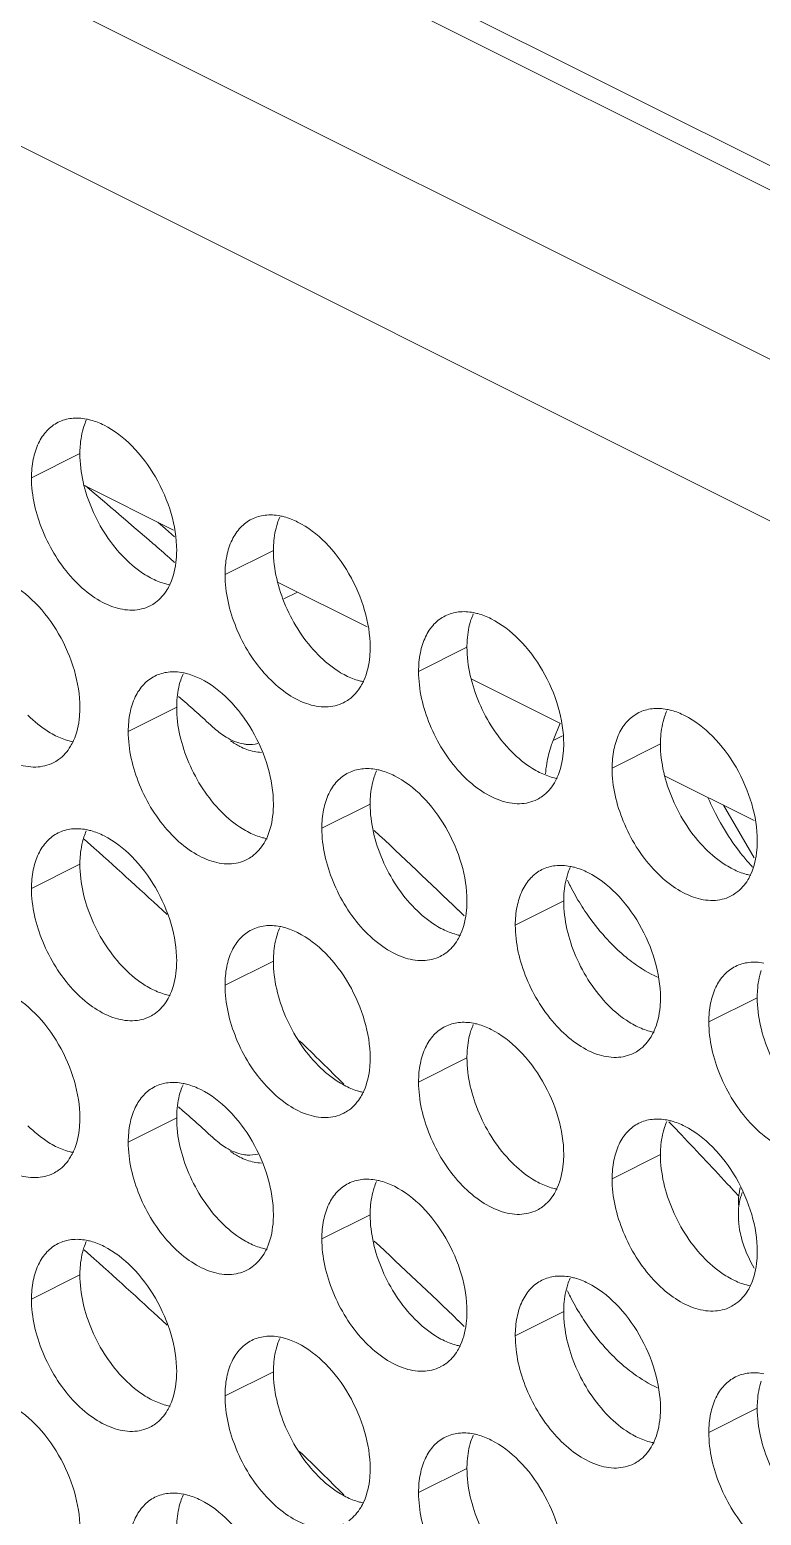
# Model space of a CAD drawing. Header units: millimetres. Extents: x 0 to 2524, y 0 to 1785.
# Drawn here: x 1883.2 to 1891.75, y 877.79 to 895.15 of the extents above; entities that cross this region are included whole.
import ezdxf

# ---------------------------------------------------------------- set-up
doc = ezdxf.new("R2010")
doc.units = ezdxf.units.MM
doc.header["$LTSCALE"] = 0.1
doc.layers.get('0').update_dxf_attribs({"lineweight": 13})
doc.layers.add('标注', color=251, linetype='Continuous', lineweight=9)

msp = doc.modelspace()

# ---------------------------------------------------------------- linework, layer by layer
for p, q in [((1805.72, 936.63), (2176.809, 751.085)), ((1812.521, 932.946), (1902.169, 888.122)), ((1809.692, 932.381), (1900.189, 887.132)), ((1899.058, 885.81), (1809.244, 930.717))]:
    msp.add_line(p, q)
at = {"layer": '标注'}
for p, q in [((1883.784, 890.199), (1883.218, 889.916)), ((1883.84, 889.825), (1884.88, 889.305)), ((1884.784, 889.321), (1884.694, 889.399)), ((1884.892, 889.227), (1884.784, 889.321)), ((1884.891, 888.927), (1884.834, 888.977)), ((1886.047, 889.067), (1885.481, 888.784)), ((1886.103, 888.693), (1887.143, 888.173)), ((1886.17, 888.5), (1886.33, 888.58)), ((1888.31, 887.936), (1887.744, 887.653)), ((1888.366, 887.562), (1889.405, 887.042)), ((1884.916, 887.233), (1884.35, 886.95)), ((1884.939, 887.361), (1884.988, 887.317)), ((1889.398, 887.046), (1889.316, 886.844)), ((1889.316, 886.844), (1889.427, 886.899)), ((1890.572, 886.805), (1890.007, 886.522)), ((1890.629, 886.43), (1891.668, 885.911)), ((1887.178, 886.102), (1886.613, 885.819)), ((1891.668, 885.473), (1891.311, 886.089)), ((1883.953, 885.586), (1883.836, 885.691)), ((1883.784, 885.399), (1883.218, 885.116)), ((1889.441, 884.97), (1888.875, 884.687)), ((1888.208, 884.864), (1888.279, 884.795)), ((1886.047, 884.267), (1885.481, 883.984)), ((1891.704, 883.839), (1891.138, 883.556)), ((1888.31, 883.136), (1887.744, 882.853)), ((1884.939, 882.561), (1884.988, 882.517)), ((1884.916, 882.433), (1884.35, 882.15)), ((1890.572, 882.005), (1890.007, 881.722)), ((1891.389, 881.626), (1891.49, 881.518)), ((1887.178, 881.302), (1886.613, 881.019)), ((1883.953, 880.786), (1883.836, 880.891)), ((1883.784, 880.599), (1883.218, 880.316)), ((1889.441, 880.17), (1888.875, 879.887)), ((1888.208, 880.064), (1888.279, 879.995)), ((1886.047, 879.467), (1885.481, 879.184)), ((1891.704, 879.039), (1891.138, 878.756)), ((1888.31, 878.336), (1887.744, 878.053))]:
    msp.add_line(p, q, dxfattribs=at)
for centre, radius, start, end in [((1884.529, 890.288), 0.734, 155.8796, 161.7803), ((1833.637, 830.438), 77.768, 49.01949, 49.78301), ((1886.791, 889.156), 0.734, 155.8796, 161.7803), ((1833.032, 829.739), 78.694, 48.831, 49.02062), ((1884.401, 888.824), 0.453, 296.5256, 305.9034), ((1889.054, 888.025), 0.734, 155.8796, 161.7803), ((1885.66, 887.322), 0.734, 155.8796, 161.7803), ((1833.02, 828.916), 78.176, 47.97131, 48.33614), ((1886.664, 887.692), 0.453, 296.5256, 305.9034), ((1891.317, 886.893), 0.734, 155.8796, 161.7803), ((1885.998, 887.693), 0.953, 227.9166, 233.0726), ((1886.092, 887.626), 0.956, 235.0876, 239.0229), ((1883.27, 886.989), 0.453, 296.5256, 305.9034), ((1890.793, 886.316), 1.572, 170.4937, 174.9239), ((1887.923, 886.19), 0.734, 155.8796, 161.7803), ((1888.927, 886.561), 0.453, 296.5256, 305.9034), ((1893.826, 887.326), 2.932, 202.992, 207.1041), ((1884.529, 885.488), 0.734, 155.8796, 161.7803), ((1833.151, 827.705), 79.362, 46.07282, 47.05003), ((1832.056, 827.832), 77.646, 47.20853, 48.05794), ((1885.533, 885.858), 0.453, 296.5256, 305.9034), ((1893.606, 887.176), 2.666, 216.8574, 219.4131), ((1893.498, 887.087), 2.526, 219.4023, 222.941), ((1890.186, 885.059), 0.734, 155.8796, 161.7803), ((1892.135, 886.481), 2.939, 205.5487, 207.1015), ((1892.116, 886.47), 2.917, 207.094, 211.9104), ((1891.189, 885.43), 0.453, 296.5256, 305.9034), ((1886.791, 884.356), 0.734, 155.8796, 161.7803), ((1887.795, 884.727), 0.453, 296.5256, 305.9034), ((1884.401, 884.024), 0.453, 296.5256, 305.9034), ((1889.054, 883.225), 0.734, 155.8796, 161.7803), ((1829.301, 824.93), 81.647, 45.16201, 45.67129), ((1890.058, 883.595), 0.453, 296.5256, 305.9034), ((1885.66, 882.522), 0.734, 155.8796, 161.7803), ((1886.664, 882.892), 0.453, 296.5256, 305.9034), ((1833.02, 824.116), 78.176, 47.97131, 48.33614), ((1891.317, 882.093), 0.734, 155.8796, 161.7803), ((1829.164, 823.703), 85.012, 43.51188, 43.65626), ((1885.998, 882.893), 0.953, 227.9166, 233.0726), ((1828.698, 823.262), 85.654, 42.95277, 43.51137), ((1886.092, 882.826), 0.956, 235.0876, 239.0229), ((1883.27, 882.189), 0.453, 296.5256, 305.9034), ((1887.923, 881.39), 0.734, 155.8796, 161.7803), ((1888.927, 881.761), 0.453, 296.5256, 305.9034), ((1892.433, 881.302), 0.95, 180.0525, 184.9808), ((1884.529, 880.688), 0.734, 155.8796, 161.7803), ((1833.151, 822.905), 79.362, 46.07282, 47.05003), ((1892.83, 881.38), 1.357, 197.9612, 211.1634), ((1832.056, 823.032), 77.646, 47.20853, 48.05794), ((1885.533, 881.058), 0.453, 296.5256, 305.9034), ((1890.186, 880.259), 0.734, 155.8796, 161.7803), ((1892.135, 881.681), 2.939, 205.5487, 207.1015), ((1892.116, 881.67), 2.917, 207.094, 211.9104), ((1891.189, 880.63), 0.453, 296.5256, 305.9034), ((1886.791, 879.556), 0.734, 155.8796, 161.7803), ((1887.795, 879.927), 0.453, 296.5256, 305.9034), ((1884.401, 879.224), 0.453, 296.5256, 305.9034), ((1889.054, 878.425), 0.734, 155.8796, 161.7803), ((1829.301, 820.13), 81.647, 45.16201, 45.67129), ((1890.058, 878.795), 0.453, 296.5256, 305.9034), ((1885.66, 877.722), 0.734, 155.8796, 161.7803)]:
    msp.add_arc(centre, radius, start, end, dxfattribs=at)
for points, knots in [([(1883.218, 889.916), (1883.218, 889.989), (1883.23, 890.128), (1883.29, 890.318), (1883.389, 890.47), (1883.481, 890.54), (1883.53, 890.565)], [0, 0, 0, 0, 0.289235, 0.54966, 0.782932, 1, 1, 1, 1]), ([(1883.53, 890.565), (1883.579, 890.589), (1883.689, 890.621), (1883.802, 890.614), (1883.859, 890.603)], [0, 0, 0, 0, 0.482538, 1, 1, 1, 1]), ([(1883.784, 890.199), (1883.784, 890.227), (1883.788, 890.334), (1883.807, 890.442), (1883.832, 890.517)], [0, 0, 0, 0, 0.264225, 1, 1, 1, 1]), ([(1883.859, 890.603), (1883.877, 890.6), (1883.948, 890.583), (1884.017, 890.556), (1884.067, 890.531)], [0, 0, 0, 0, 0.238696, 1, 1, 1, 1]), ([(1884.067, 890.531), (1884.188, 890.47), (1884.418, 890.29), (1884.684, 889.932), (1884.866, 889.513), (1884.916, 889.212), (1884.916, 889.067)], [0, 0, 0, 0, 0.229676, 0.488215, 0.753207, 1, 1, 1, 1]), ([(1884.308, 888.977), (1884.146, 889.139), (1883.895, 889.527), (1883.784, 889.977), (1883.784, 890.199)], [0, 0, 0, 0, 0.508684, 1, 1, 1, 1]), ([(1884.604, 888.418), (1884.541, 888.387), (1884.391, 888.353), (1884.153, 888.401), (1883.915, 888.531), (1883.607, 888.809), (1883.321, 889.272), (1883.218, 889.704), (1883.218, 889.916)], [0, 0, 0, 0, 0.090718, 0.191742, 0.308104, 0.439279, 0.725532, 1, 1, 1, 1]), ([(1885.793, 889.433), (1885.841, 889.457), (1885.952, 889.489), (1886.065, 889.482), (1886.122, 889.472)], [0, 0, 0, 0, 0.482538, 1, 1, 1, 1]), ([(1886.122, 889.472), (1886.139, 889.468), (1886.211, 889.452), (1886.28, 889.424), (1886.33, 889.399)], [0, 0, 0, 0, 0.238696, 1, 1, 1, 1]), ([(1885.481, 888.784), (1885.481, 888.857), (1885.493, 888.996), (1885.552, 889.186), (1885.652, 889.339), (1885.744, 889.409), (1885.793, 889.433)], [0, 0, 0, 0, 0.289235, 0.54966, 0.782932, 1, 1, 1, 1]), ([(1886.047, 889.067), (1886.047, 889.096), (1886.051, 889.203), (1886.069, 889.311), (1886.094, 889.386)], [0, 0, 0, 0, 0.264225, 1, 1, 1, 1]), ([(1886.33, 889.399), (1886.45, 889.339), (1886.681, 889.159), (1886.947, 888.801), (1887.128, 888.382), (1887.178, 888.081), (1887.178, 887.936)], [0, 0, 0, 0, 0.229676, 0.488215, 0.753207, 1, 1, 1, 1]), ([(1884.633, 888.735), (1884.604, 888.749), (1884.486, 888.816), (1884.381, 888.903), (1884.308, 888.977)], [0, 0, 0, 0, 0.235002, 1, 1, 1, 1]), ([(1884.916, 889.067), (1884.916, 889.032), (1884.91, 888.899), (1884.881, 888.767), (1884.841, 888.678)], [0, 0, 0, 0, 0.268874, 1, 1, 1, 1]), ([(1886.571, 887.845), (1886.409, 888.008), (1886.158, 888.395), (1886.047, 888.846), (1886.047, 889.067)], [0, 0, 0, 0, 0.508684, 1, 1, 1, 1]), ([(1886.866, 887.287), (1886.804, 887.256), (1886.654, 887.222), (1886.416, 887.269), (1886.178, 887.4), (1885.87, 887.678), (1885.584, 888.14), (1885.481, 888.573), (1885.481, 888.784)], [0, 0, 0, 0, 0.090718, 0.191742, 0.308104, 0.439279, 0.725532, 1, 1, 1, 1]), ([(1882.936, 888.696), (1883.056, 888.636), (1883.287, 888.456), (1883.553, 888.098), (1883.734, 887.679), (1883.784, 887.378), (1883.784, 887.233)], [0, 0, 0, 0, 0.229676, 0.488215, 0.753207, 1, 1, 1, 1]), ([(1884.84, 888.663), (1884.823, 888.666), (1884.752, 888.683), (1884.683, 888.71), (1884.633, 888.735)], [0, 0, 0, 0, 0.238696, 1, 1, 1, 1]), ([(1884.841, 888.678), (1884.831, 888.655), (1884.787, 888.572), (1884.723, 888.497), (1884.667, 888.457)], [0, 0, 0, 0, 0.265525, 1, 1, 1, 1]), ([(1887.744, 887.653), (1887.744, 887.726), (1887.756, 887.865), (1887.815, 888.055), (1887.914, 888.207), (1888.007, 888.278), (1888.056, 888.302)], [0, 0, 0, 0, 0.289235, 0.54966, 0.782932, 1, 1, 1, 1]), ([(1888.056, 888.302), (1888.104, 888.326), (1888.214, 888.358), (1888.328, 888.351), (1888.385, 888.34)], [0, 0, 0, 0, 0.482538, 1, 1, 1, 1]), ([(1888.385, 888.34), (1888.402, 888.337), (1888.474, 888.32), (1888.543, 888.293), (1888.592, 888.268)], [0, 0, 0, 0, 0.238696, 1, 1, 1, 1]), ([(1888.592, 888.268), (1888.713, 888.208), (1888.944, 888.027), (1889.21, 887.669), (1889.391, 887.251), (1889.441, 886.949), (1889.441, 886.805)], [0, 0, 0, 0, 0.229676, 0.488215, 0.753207, 1, 1, 1, 1]), ([(1883.472, 886.584), (1883.41, 886.553), (1883.26, 886.519), (1883.022, 886.567), (1882.784, 886.697), (1882.476, 886.975), (1882.19, 887.437), (1882.087, 887.87), (1882.087, 888.081)], [0, 0, 0, 0, 0.090718, 0.191742, 0.308104, 0.439279, 0.725532, 1, 1, 1, 1]), ([(1888.31, 887.936), (1888.31, 887.964), (1888.313, 888.072), (1888.332, 888.179), (1888.357, 888.254)], [0, 0, 0, 0, 0.264225, 1, 1, 1, 1]), ([(1887.178, 887.936), (1887.178, 887.9), (1887.173, 887.768), (1887.143, 887.635), (1887.104, 887.547)], [0, 0, 0, 0, 0.268874, 1, 1, 1, 1]), ([(1888.833, 886.714), (1888.672, 886.877), (1888.421, 887.264), (1888.31, 887.714), (1888.31, 887.936)], [0, 0, 0, 0, 0.508684, 1, 1, 1, 1]), ([(1886.895, 887.604), (1886.867, 887.618), (1886.749, 887.684), (1886.644, 887.772), (1886.571, 887.845)], [0, 0, 0, 0, 0.235002, 1, 1, 1, 1]), ([(1884.35, 886.95), (1884.35, 887.023), (1884.362, 887.162), (1884.421, 887.352), (1884.52, 887.504), (1884.613, 887.575), (1884.662, 887.599)], [0, 0, 0, 0, 0.289235, 0.54966, 0.782932, 1, 1, 1, 1]), ([(1884.662, 887.599), (1884.71, 887.623), (1884.82, 887.655), (1884.934, 887.648), (1884.991, 887.637)], [0, 0, 0, 0, 0.482538, 1, 1, 1, 1]), ([(1884.991, 887.637), (1885.008, 887.634), (1885.079, 887.617), (1885.148, 887.59), (1885.198, 887.565)], [0, 0, 0, 0, 0.238696, 1, 1, 1, 1]), ([(1885.198, 887.565), (1885.319, 887.505), (1885.55, 887.324), (1885.816, 886.966), (1885.997, 886.548), (1886.047, 886.246), (1886.047, 886.102)], [0, 0, 0, 0, 0.229676, 0.488215, 0.753207, 1, 1, 1, 1]), ([(1887.103, 887.532), (1887.086, 887.535), (1887.014, 887.551), (1886.945, 887.579), (1886.895, 887.604)], [0, 0, 0, 0, 0.238696, 1, 1, 1, 1]), ([(1889.129, 886.156), (1889.067, 886.124), (1888.917, 886.09), (1888.679, 886.138), (1888.44, 886.269), (1888.133, 886.546), (1887.847, 887.009), (1887.744, 887.441), (1887.744, 887.653)], [0, 0, 0, 0, 0.090718, 0.191742, 0.308104, 0.439279, 0.725532, 1, 1, 1, 1]), ([(1884.916, 887.233), (1884.916, 887.261), (1884.919, 887.369), (1884.938, 887.476), (1884.963, 887.551)], [0, 0, 0, 0, 0.264225, 1, 1, 1, 1]), ([(1887.104, 887.547), (1887.093, 887.524), (1887.05, 887.44), (1886.986, 887.366), (1886.93, 887.325)], [0, 0, 0, 0, 0.265525, 1, 1, 1, 1]), ([(1883.784, 887.233), (1883.784, 887.197), (1883.778, 887.065), (1883.749, 886.932), (1883.71, 886.844)], [0, 0, 0, 0, 0.268874, 1, 1, 1, 1]), ([(1885.439, 886.011), (1885.278, 886.174), (1885.027, 886.561), (1884.916, 887.011), (1884.916, 887.233)], [0, 0, 0, 0, 0.508684, 1, 1, 1, 1]), ([(1890.319, 887.171), (1890.367, 887.195), (1890.477, 887.226), (1890.591, 887.22), (1890.648, 887.209)], [0, 0, 0, 0, 0.482538, 1, 1, 1, 1]), ([(1883.501, 886.901), (1883.473, 886.915), (1883.355, 886.982), (1883.249, 887.069), (1883.177, 887.142)], [0, 0, 0, 0, 0.235002, 1, 1, 1, 1]), ([(1890.007, 886.522), (1890.007, 886.595), (1890.019, 886.733), (1890.078, 886.924), (1890.177, 887.076), (1890.27, 887.146), (1890.319, 887.171)], [0, 0, 0, 0, 0.289235, 0.54966, 0.782932, 1, 1, 1, 1]), ([(1890.572, 886.805), (1890.572, 886.833), (1890.576, 886.94), (1890.595, 887.048), (1890.62, 887.123)], [0, 0, 0, 0, 0.264225, 1, 1, 1, 1]), ([(1890.648, 887.209), (1890.665, 887.206), (1890.736, 887.189), (1890.805, 887.162), (1890.855, 887.137)], [0, 0, 0, 0, 0.238696, 1, 1, 1, 1]), ([(1890.855, 887.137), (1890.976, 887.076), (1891.206, 886.896), (1891.473, 886.538), (1891.654, 886.119), (1891.704, 885.818), (1891.704, 885.673)], [0, 0, 0, 0, 0.229676, 0.488215, 0.753207, 1, 1, 1, 1]), ([(1883.709, 886.829), (1883.692, 886.832), (1883.62, 886.849), (1883.551, 886.876), (1883.501, 886.901)], [0, 0, 0, 0, 0.238696, 1, 1, 1, 1]), ([(1885.735, 885.453), (1885.672, 885.421), (1885.522, 885.387), (1885.285, 885.435), (1885.046, 885.566), (1884.738, 885.843), (1884.452, 886.306), (1884.35, 886.738), (1884.35, 886.95)], [0, 0, 0, 0, 0.090718, 0.191742, 0.308104, 0.439279, 0.725532, 1, 1, 1, 1]), ([(1885.425, 886.931), (1885.447, 886.914), (1885.53, 886.858), (1885.625, 886.817), (1885.698, 886.805)], [0, 0, 0, 0, 0.272237, 1, 1, 1, 1]), ([(1883.71, 886.844), (1883.699, 886.821), (1883.656, 886.737), (1883.592, 886.663), (1883.536, 886.622)], [0, 0, 0, 0, 0.265525, 1, 1, 1, 1]), ([(1885.6, 886.806), (1885.618, 886.795), (1885.687, 886.757), (1885.763, 886.728), (1885.82, 886.716)], [0, 0, 0, 0, 0.26533, 1, 1, 1, 1]), ([(1885.698, 886.805), (1885.712, 886.802), (1885.767, 886.795), (1885.823, 886.8), (1885.863, 886.811)], [0, 0, 0, 0, 0.262378, 1, 1, 1, 1]), ([(1889.158, 886.472), (1889.13, 886.487), (1889.012, 886.553), (1888.906, 886.64), (1888.833, 886.714)], [0, 0, 0, 0, 0.235002, 1, 1, 1, 1]), ([(1889.316, 886.844), (1889.308, 886.823), (1889.276, 886.736), (1889.254, 886.645), (1889.242, 886.576)], [0, 0, 0, 0, 0.240512, 1, 1, 1, 1]), ([(1889.441, 886.805), (1889.441, 886.769), (1889.435, 886.637), (1889.406, 886.504), (1889.366, 886.416)], [0, 0, 0, 0, 0.268874, 1, 1, 1, 1]), ([(1891.096, 885.582), (1890.935, 885.745), (1890.684, 886.132), (1890.572, 886.583), (1890.572, 886.805)], [0, 0, 0, 0, 0.508684, 1, 1, 1, 1]), ([(1886.925, 886.468), (1886.973, 886.492), (1887.083, 886.524), (1887.197, 886.517), (1887.253, 886.506)], [0, 0, 0, 0, 0.482538, 1, 1, 1, 1]), ([(1891.392, 885.024), (1891.329, 884.993), (1891.179, 884.959), (1890.942, 885.007), (1890.703, 885.137), (1890.395, 885.415), (1890.109, 885.878), (1890.007, 886.31), (1890.007, 886.522)], [0, 0, 0, 0, 0.090718, 0.191742, 0.308104, 0.439279, 0.725532, 1, 1, 1, 1]), ([(1886.613, 885.819), (1886.613, 885.892), (1886.625, 886.03), (1886.684, 886.221), (1886.783, 886.373), (1886.876, 886.443), (1886.925, 886.468)], [0, 0, 0, 0, 0.289235, 0.54966, 0.782932, 1, 1, 1, 1]), ([(1887.178, 886.102), (1887.178, 886.13), (1887.182, 886.237), (1887.201, 886.345), (1887.226, 886.42)], [0, 0, 0, 0, 0.264225, 1, 1, 1, 1]), ([(1887.253, 886.506), (1887.271, 886.503), (1887.342, 886.486), (1887.411, 886.459), (1887.461, 886.434)], [0, 0, 0, 0, 0.238696, 1, 1, 1, 1]), ([(1887.461, 886.434), (1887.582, 886.373), (1887.812, 886.193), (1888.079, 885.835), (1888.26, 885.416), (1888.31, 885.115), (1888.31, 884.97)], [0, 0, 0, 0, 0.229676, 0.488215, 0.753207, 1, 1, 1, 1]), ([(1889.366, 886.4), (1889.349, 886.403), (1889.277, 886.42), (1889.208, 886.447), (1889.158, 886.472)], [0, 0, 0, 0, 0.238696, 1, 1, 1, 1]), ([(1889.366, 886.416), (1889.356, 886.393), (1889.313, 886.309), (1889.249, 886.235), (1889.192, 886.194)], [0, 0, 0, 0, 0.265525, 1, 1, 1, 1]), ([(1885.764, 885.769), (1885.736, 885.784), (1885.618, 885.85), (1885.512, 885.937), (1885.439, 886.011)], [0, 0, 0, 0, 0.235002, 1, 1, 1, 1]), ([(1886.047, 886.102), (1886.047, 886.066), (1886.041, 885.934), (1886.012, 885.801), (1885.972, 885.713)], [0, 0, 0, 0, 0.268874, 1, 1, 1, 1]), ([(1887.702, 884.88), (1887.541, 885.042), (1887.29, 885.429), (1887.178, 885.88), (1887.178, 886.102)], [0, 0, 0, 0, 0.508684, 1, 1, 1, 1]), ([(1891.216, 885.99), (1891.235, 885.954), (1891.312, 885.811), (1891.4, 885.674), (1891.473, 885.577)], [0, 0, 0, 0, 0.252182, 1, 1, 1, 1]), ([(1883.218, 885.116), (1883.218, 885.189), (1883.23, 885.328), (1883.29, 885.518), (1883.389, 885.67), (1883.481, 885.74), (1883.53, 885.765)], [0, 0, 0, 0, 0.289235, 0.54966, 0.782932, 1, 1, 1, 1]), ([(1883.53, 885.765), (1883.579, 885.789), (1883.689, 885.821), (1883.802, 885.814), (1883.859, 885.803)], [0, 0, 0, 0, 0.482538, 1, 1, 1, 1]), ([(1883.784, 885.399), (1883.784, 885.427), (1883.788, 885.534), (1883.807, 885.642), (1883.832, 885.717)], [0, 0, 0, 0, 0.264225, 1, 1, 1, 1]), ([(1883.859, 885.803), (1883.877, 885.8), (1883.948, 885.783), (1884.017, 885.756), (1884.067, 885.731)], [0, 0, 0, 0, 0.238696, 1, 1, 1, 1]), ([(1884.067, 885.731), (1884.188, 885.67), (1884.418, 885.49), (1884.684, 885.132), (1884.866, 884.713), (1884.916, 884.412), (1884.916, 884.267)], [0, 0, 0, 0, 0.229676, 0.488215, 0.753207, 1, 1, 1, 1]), ([(1885.972, 885.697), (1885.955, 885.701), (1885.883, 885.717), (1885.814, 885.744), (1885.764, 885.769)], [0, 0, 0, 0, 0.238696, 1, 1, 1, 1]), ([(1885.972, 885.713), (1885.962, 885.69), (1885.919, 885.606), (1885.855, 885.532), (1885.798, 885.491)], [0, 0, 0, 0, 0.265525, 1, 1, 1, 1]), ([(1887.998, 884.321), (1887.935, 884.29), (1887.785, 884.256), (1887.547, 884.304), (1887.309, 884.434), (1887.001, 884.712), (1886.715, 885.175), (1886.613, 885.607), (1886.613, 885.819)], [0, 0, 0, 0, 0.090718, 0.191742, 0.308104, 0.439279, 0.725532, 1, 1, 1, 1]), ([(1891.704, 885.673), (1891.704, 885.638), (1891.698, 885.505), (1891.669, 885.373), (1891.629, 885.284)], [0, 0, 0, 0, 0.268874, 1, 1, 1, 1]), ([(1891.421, 885.341), (1891.393, 885.355), (1891.275, 885.422), (1891.169, 885.509), (1891.096, 885.582)], [0, 0, 0, 0, 0.235002, 1, 1, 1, 1]), ([(1884.308, 884.177), (1884.146, 884.339), (1883.895, 884.727), (1883.784, 885.177), (1883.784, 885.399)], [0, 0, 0, 0, 0.508684, 1, 1, 1, 1]), ([(1888.875, 884.687), (1888.875, 884.76), (1888.887, 884.899), (1888.946, 885.089), (1889.046, 885.242), (1889.138, 885.312), (1889.187, 885.336)], [0, 0, 0, 0, 0.289235, 0.54966, 0.782932, 1, 1, 1, 1]), ([(1889.187, 885.336), (1889.236, 885.36), (1889.346, 885.392), (1889.459, 885.385), (1889.516, 885.374)], [0, 0, 0, 0, 0.482538, 1, 1, 1, 1]), ([(1889.516, 885.374), (1889.533, 885.371), (1889.605, 885.355), (1889.674, 885.327), (1889.724, 885.302)], [0, 0, 0, 0, 0.238696, 1, 1, 1, 1]), ([(1891.629, 885.269), (1891.611, 885.272), (1891.54, 885.289), (1891.471, 885.316), (1891.421, 885.341)], [0, 0, 0, 0, 0.238696, 1, 1, 1, 1]), ([(1889.441, 884.97), (1889.441, 884.999), (1889.445, 885.106), (1889.464, 885.213), (1889.488, 885.289)], [0, 0, 0, 0, 0.264225, 1, 1, 1, 1]), ([(1889.724, 885.302), (1889.845, 885.242), (1890.075, 885.062), (1890.341, 884.704), (1890.522, 884.285), (1890.572, 883.984), (1890.572, 883.839)], [0, 0, 0, 0, 0.229676, 0.488215, 0.753207, 1, 1, 1, 1]), ([(1891.629, 885.284), (1891.619, 885.261), (1891.576, 885.177), (1891.511, 885.103), (1891.455, 885.063)], [0, 0, 0, 0, 0.265525, 1, 1, 1, 1]), ([(1884.604, 883.618), (1884.541, 883.587), (1884.391, 883.553), (1884.153, 883.601), (1883.915, 883.731), (1883.607, 884.009), (1883.321, 884.472), (1883.218, 884.904), (1883.218, 885.116)], [0, 0, 0, 0, 0.090718, 0.191742, 0.308104, 0.439279, 0.725532, 1, 1, 1, 1]), ([(1888.31, 884.97), (1888.31, 884.935), (1888.304, 884.802), (1888.275, 884.67), (1888.235, 884.581)], [0, 0, 0, 0, 0.268874, 1, 1, 1, 1]), ([(1889.965, 883.748), (1889.803, 883.911), (1889.552, 884.298), (1889.441, 884.749), (1889.441, 884.97)], [0, 0, 0, 0, 0.508684, 1, 1, 1, 1]), ([(1888.027, 884.638), (1887.998, 884.652), (1887.88, 884.719), (1887.775, 884.806), (1887.702, 884.88)], [0, 0, 0, 0, 0.235002, 1, 1, 1, 1]), ([(1889.64, 884.928), (1889.661, 884.894), (1889.748, 884.761), (1889.847, 884.635), (1889.926, 884.546)], [0, 0, 0, 0, 0.254374, 1, 1, 1, 1]), ([(1885.481, 883.984), (1885.481, 884.057), (1885.493, 884.196), (1885.552, 884.386), (1885.652, 884.539), (1885.744, 884.609), (1885.793, 884.633)], [0, 0, 0, 0, 0.289235, 0.54966, 0.782932, 1, 1, 1, 1]), ([(1885.793, 884.633), (1885.841, 884.657), (1885.952, 884.689), (1886.065, 884.682), (1886.122, 884.672)], [0, 0, 0, 0, 0.482538, 1, 1, 1, 1]), ([(1886.122, 884.672), (1886.139, 884.668), (1886.211, 884.652), (1886.28, 884.624), (1886.33, 884.599)], [0, 0, 0, 0, 0.238696, 1, 1, 1, 1]), ([(1888.235, 884.566), (1888.217, 884.569), (1888.146, 884.586), (1888.077, 884.613), (1888.027, 884.638)], [0, 0, 0, 0, 0.238696, 1, 1, 1, 1]), ([(1890.26, 883.19), (1890.198, 883.159), (1890.048, 883.125), (1889.81, 883.172), (1889.572, 883.303), (1889.264, 883.581), (1888.978, 884.043), (1888.875, 884.476), (1888.875, 884.687)], [0, 0, 0, 0, 0.090718, 0.191742, 0.308104, 0.439279, 0.725532, 1, 1, 1, 1]), ([(1886.047, 884.267), (1886.047, 884.296), (1886.051, 884.403), (1886.069, 884.511), (1886.094, 884.586)], [0, 0, 0, 0, 0.264225, 1, 1, 1, 1]), ([(1886.33, 884.599), (1886.45, 884.539), (1886.681, 884.359), (1886.947, 884.001), (1887.128, 883.582), (1887.178, 883.281), (1887.178, 883.136)], [0, 0, 0, 0, 0.229676, 0.488215, 0.753207, 1, 1, 1, 1]), ([(1888.235, 884.581), (1888.225, 884.558), (1888.181, 884.474), (1888.117, 884.4), (1888.061, 884.36)], [0, 0, 0, 0, 0.265525, 1, 1, 1, 1]), ([(1889.926, 884.546), (1889.945, 884.525), (1890.022, 884.443), (1890.105, 884.366), (1890.17, 884.313)], [0, 0, 0, 0, 0.256131, 1, 1, 1, 1]), ([(1884.916, 884.267), (1884.916, 884.232), (1884.91, 884.099), (1884.881, 883.967), (1884.841, 883.878)], [0, 0, 0, 0, 0.268874, 1, 1, 1, 1]), ([(1886.571, 883.045), (1886.409, 883.208), (1886.158, 883.595), (1886.047, 884.046), (1886.047, 884.267)], [0, 0, 0, 0, 0.508684, 1, 1, 1, 1]), ([(1890.17, 884.313), (1890.199, 884.288), (1890.314, 884.2), (1890.439, 884.124), (1890.536, 884.079)], [0, 0, 0, 0, 0.262334, 1, 1, 1, 1]), ([(1884.633, 883.935), (1884.604, 883.949), (1884.486, 884.016), (1884.381, 884.103), (1884.308, 884.177)], [0, 0, 0, 0, 0.235002, 1, 1, 1, 1]), ([(1891.138, 883.556), (1891.138, 883.629), (1891.15, 883.768), (1891.209, 883.958), (1891.308, 884.11), (1891.401, 884.181), (1891.45, 884.205)], [0, 0, 0, 0, 0.289235, 0.54966, 0.782932, 1, 1, 1, 1]), ([(1891.45, 884.205), (1891.498, 884.229), (1891.608, 884.261), (1891.722, 884.254), (1891.779, 884.243)], [0, 0, 0, 0, 0.482538, 1, 1, 1, 1]), ([(1891.704, 883.839), (1891.704, 883.867), (1891.707, 883.975), (1891.726, 884.082), (1891.751, 884.157)], [0, 0, 0, 0, 0.264225, 1, 1, 1, 1]), ([(1884.84, 883.863), (1884.823, 883.866), (1884.752, 883.883), (1884.683, 883.91), (1884.633, 883.935)], [0, 0, 0, 0, 0.238696, 1, 1, 1, 1]), ([(1886.866, 882.487), (1886.804, 882.456), (1886.654, 882.422), (1886.416, 882.469), (1886.178, 882.6), (1885.87, 882.878), (1885.584, 883.34), (1885.481, 883.773), (1885.481, 883.984)], [0, 0, 0, 0, 0.090718, 0.191742, 0.308104, 0.439279, 0.725532, 1, 1, 1, 1]), ([(1882.936, 883.896), (1883.056, 883.836), (1883.287, 883.656), (1883.553, 883.298), (1883.734, 882.879), (1883.784, 882.578), (1883.784, 882.433)], [0, 0, 0, 0, 0.229676, 0.488215, 0.753207, 1, 1, 1, 1]), ([(1884.841, 883.878), (1884.831, 883.855), (1884.787, 883.772), (1884.723, 883.697), (1884.667, 883.657)], [0, 0, 0, 0, 0.265525, 1, 1, 1, 1]), ([(1890.29, 883.507), (1890.261, 883.521), (1890.143, 883.587), (1890.038, 883.675), (1889.965, 883.748)], [0, 0, 0, 0, 0.235002, 1, 1, 1, 1]), ([(1890.572, 883.839), (1890.572, 883.803), (1890.567, 883.671), (1890.537, 883.538), (1890.498, 883.45)], [0, 0, 0, 0, 0.268874, 1, 1, 1, 1]), ([(1892.228, 882.617), (1892.066, 882.78), (1891.815, 883.167), (1891.704, 883.617), (1891.704, 883.839)], [0, 0, 0, 0, 0.508684, 1, 1, 1, 1]), ([(1887.744, 882.853), (1887.744, 882.926), (1887.756, 883.065), (1887.815, 883.255), (1887.914, 883.407), (1888.007, 883.478), (1888.056, 883.502)], [0, 0, 0, 0, 0.289235, 0.54966, 0.782932, 1, 1, 1, 1]), ([(1888.056, 883.502), (1888.104, 883.526), (1888.214, 883.558), (1888.328, 883.551), (1888.385, 883.54)], [0, 0, 0, 0, 0.482538, 1, 1, 1, 1]), ([(1888.31, 883.136), (1888.31, 883.164), (1888.313, 883.272), (1888.332, 883.379), (1888.357, 883.454)], [0, 0, 0, 0, 0.264225, 1, 1, 1, 1]), ([(1888.385, 883.54), (1888.402, 883.537), (1888.474, 883.52), (1888.543, 883.493), (1888.592, 883.468)], [0, 0, 0, 0, 0.238696, 1, 1, 1, 1]), ([(1888.592, 883.468), (1888.713, 883.408), (1888.944, 883.227), (1889.21, 882.869), (1889.391, 882.451), (1889.441, 882.149), (1889.441, 882.005)], [0, 0, 0, 0, 0.229676, 0.488215, 0.753207, 1, 1, 1, 1]), ([(1890.497, 883.435), (1890.48, 883.438), (1890.408, 883.454), (1890.34, 883.482), (1890.29, 883.507)], [0, 0, 0, 0, 0.238696, 1, 1, 1, 1]), ([(1890.498, 883.45), (1890.487, 883.427), (1890.444, 883.343), (1890.38, 883.269), (1890.324, 883.228)], [0, 0, 0, 0, 0.265525, 1, 1, 1, 1]), ([(1892.523, 882.058), (1892.461, 882.027), (1892.311, 881.993), (1892.073, 882.041), (1891.834, 882.172), (1891.527, 882.449), (1891.241, 882.912), (1891.138, 883.344), (1891.138, 883.556)], [0, 0, 0, 0, 0.090718, 0.191742, 0.308104, 0.439279, 0.725532, 1, 1, 1, 1]), ([(1883.472, 881.784), (1883.41, 881.753), (1883.26, 881.719), (1883.022, 881.767), (1882.784, 881.897), (1882.476, 882.175), (1882.19, 882.637), (1882.087, 883.07), (1882.087, 883.281)], [0, 0, 0, 0, 0.090718, 0.191742, 0.308104, 0.439279, 0.725532, 1, 1, 1, 1]), ([(1886.895, 882.804), (1886.867, 882.818), (1886.749, 882.884), (1886.644, 882.972), (1886.571, 883.045)], [0, 0, 0, 0, 0.235002, 1, 1, 1, 1]), ([(1887.178, 883.136), (1887.178, 883.1), (1887.173, 882.968), (1887.143, 882.835), (1887.104, 882.747)], [0, 0, 0, 0, 0.268874, 1, 1, 1, 1]), ([(1888.833, 881.914), (1888.672, 882.077), (1888.421, 882.464), (1888.31, 882.914), (1888.31, 883.136)], [0, 0, 0, 0, 0.508684, 1, 1, 1, 1]), ([(1884.35, 882.15), (1884.35, 882.223), (1884.362, 882.362), (1884.421, 882.552), (1884.52, 882.704), (1884.613, 882.775), (1884.662, 882.799)], [0, 0, 0, 0, 0.289235, 0.54966, 0.782932, 1, 1, 1, 1]), ([(1884.662, 882.799), (1884.71, 882.823), (1884.82, 882.855), (1884.934, 882.848), (1884.991, 882.837)], [0, 0, 0, 0, 0.482538, 1, 1, 1, 1]), ([(1884.916, 882.433), (1884.916, 882.461), (1884.919, 882.569), (1884.938, 882.676), (1884.963, 882.751)], [0, 0, 0, 0, 0.264225, 1, 1, 1, 1]), ([(1884.991, 882.837), (1885.008, 882.834), (1885.079, 882.817), (1885.148, 882.79), (1885.198, 882.765)], [0, 0, 0, 0, 0.238696, 1, 1, 1, 1]), ([(1885.198, 882.765), (1885.319, 882.705), (1885.55, 882.524), (1885.816, 882.166), (1885.997, 881.748), (1886.047, 881.446), (1886.047, 881.302)], [0, 0, 0, 0, 0.229676, 0.488215, 0.753207, 1, 1, 1, 1]), ([(1887.103, 882.732), (1887.086, 882.735), (1887.014, 882.751), (1886.945, 882.779), (1886.895, 882.804)], [0, 0, 0, 0, 0.238696, 1, 1, 1, 1]), ([(1887.104, 882.747), (1887.093, 882.724), (1887.05, 882.64), (1886.986, 882.566), (1886.93, 882.525)], [0, 0, 0, 0, 0.265525, 1, 1, 1, 1]), ([(1889.129, 881.356), (1889.067, 881.324), (1888.917, 881.29), (1888.679, 881.338), (1888.44, 881.469), (1888.133, 881.746), (1887.847, 882.209), (1887.744, 882.641), (1887.744, 882.853)], [0, 0, 0, 0, 0.090718, 0.191742, 0.308104, 0.439279, 0.725532, 1, 1, 1, 1]), ([(1883.784, 882.433), (1883.784, 882.397), (1883.778, 882.265), (1883.749, 882.132), (1883.71, 882.044)], [0, 0, 0, 0, 0.268874, 1, 1, 1, 1]), ([(1885.439, 881.211), (1885.278, 881.374), (1885.027, 881.761), (1884.916, 882.211), (1884.916, 882.433)], [0, 0, 0, 0, 0.508684, 1, 1, 1, 1]), ([(1890.007, 881.722), (1890.007, 881.795), (1890.019, 881.933), (1890.078, 882.124), (1890.177, 882.276), (1890.27, 882.346), (1890.319, 882.371)], [0, 0, 0, 0, 0.289235, 0.54966, 0.782932, 1, 1, 1, 1]), ([(1890.319, 882.371), (1890.367, 882.395), (1890.477, 882.426), (1890.591, 882.42), (1890.648, 882.409)], [0, 0, 0, 0, 0.482538, 1, 1, 1, 1]), ([(1890.648, 882.409), (1890.665, 882.406), (1890.736, 882.389), (1890.805, 882.362), (1890.855, 882.337)], [0, 0, 0, 0, 0.238696, 1, 1, 1, 1]), ([(1883.501, 882.101), (1883.473, 882.115), (1883.355, 882.182), (1883.249, 882.269), (1883.177, 882.342)], [0, 0, 0, 0, 0.235002, 1, 1, 1, 1]), ([(1890.572, 882.005), (1890.572, 882.033), (1890.576, 882.14), (1890.595, 882.248), (1890.62, 882.323)], [0, 0, 0, 0, 0.264225, 1, 1, 1, 1]), ([(1890.855, 882.337), (1890.976, 882.276), (1891.206, 882.096), (1891.473, 881.738), (1891.654, 881.319), (1891.704, 881.018), (1891.704, 880.873)], [0, 0, 0, 0, 0.229676, 0.488215, 0.753207, 1, 1, 1, 1]), ([(1883.709, 882.029), (1883.692, 882.032), (1883.62, 882.049), (1883.551, 882.076), (1883.501, 882.101)], [0, 0, 0, 0, 0.238696, 1, 1, 1, 1]), ([(1883.71, 882.044), (1883.699, 882.021), (1883.656, 881.937), (1883.592, 881.863), (1883.536, 881.822)], [0, 0, 0, 0, 0.265525, 1, 1, 1, 1]), ([(1885.735, 880.653), (1885.672, 880.621), (1885.522, 880.587), (1885.285, 880.635), (1885.046, 880.766), (1884.738, 881.043), (1884.452, 881.506), (1884.35, 881.938), (1884.35, 882.15)], [0, 0, 0, 0, 0.090718, 0.191742, 0.308104, 0.439279, 0.725532, 1, 1, 1, 1]), ([(1885.425, 882.131), (1885.447, 882.114), (1885.53, 882.058), (1885.625, 882.017), (1885.698, 882.005)], [0, 0, 0, 0, 0.272237, 1, 1, 1, 1]), ([(1885.6, 882.006), (1885.618, 881.995), (1885.687, 881.957), (1885.763, 881.928), (1885.82, 881.916)], [0, 0, 0, 0, 0.26533, 1, 1, 1, 1]), ([(1885.698, 882.005), (1885.712, 882.002), (1885.767, 881.995), (1885.823, 882), (1885.863, 882.011)], [0, 0, 0, 0, 0.262378, 1, 1, 1, 1]), ([(1889.441, 882.005), (1889.441, 881.969), (1889.435, 881.837), (1889.406, 881.704), (1889.366, 881.616)], [0, 0, 0, 0, 0.268874, 1, 1, 1, 1]), ([(1891.096, 880.782), (1890.935, 880.945), (1890.684, 881.332), (1890.572, 881.783), (1890.572, 882.005)], [0, 0, 0, 0, 0.508684, 1, 1, 1, 1]), ([(1889.158, 881.672), (1889.13, 881.687), (1889.012, 881.753), (1888.906, 881.84), (1888.833, 881.914)], [0, 0, 0, 0, 0.235002, 1, 1, 1, 1]), ([(1886.613, 881.019), (1886.613, 881.092), (1886.625, 881.23), (1886.684, 881.421), (1886.783, 881.573), (1886.876, 881.643), (1886.925, 881.668)], [0, 0, 0, 0, 0.289235, 0.54966, 0.782932, 1, 1, 1, 1]), ([(1886.925, 881.668), (1886.973, 881.692), (1887.083, 881.724), (1887.197, 881.717), (1887.253, 881.706)], [0, 0, 0, 0, 0.482538, 1, 1, 1, 1]), ([(1887.253, 881.706), (1887.271, 881.703), (1887.342, 881.686), (1887.411, 881.659), (1887.461, 881.634)], [0, 0, 0, 0, 0.238696, 1, 1, 1, 1]), ([(1889.366, 881.6), (1889.349, 881.603), (1889.277, 881.62), (1889.208, 881.647), (1889.158, 881.672)], [0, 0, 0, 0, 0.238696, 1, 1, 1, 1]), ([(1891.392, 880.224), (1891.329, 880.193), (1891.179, 880.159), (1890.942, 880.207), (1890.703, 880.337), (1890.395, 880.615), (1890.109, 881.078), (1890.007, 881.51), (1890.007, 881.722)], [0, 0, 0, 0, 0.090718, 0.191742, 0.308104, 0.439279, 0.725532, 1, 1, 1, 1]), ([(1887.178, 881.302), (1887.178, 881.33), (1887.182, 881.437), (1887.201, 881.545), (1887.226, 881.62)], [0, 0, 0, 0, 0.264225, 1, 1, 1, 1]), ([(1887.461, 881.634), (1887.582, 881.573), (1887.812, 881.393), (1888.079, 881.035), (1888.26, 880.616), (1888.31, 880.315), (1888.31, 880.17)], [0, 0, 0, 0, 0.229676, 0.488215, 0.753207, 1, 1, 1, 1]), ([(1889.366, 881.616), (1889.356, 881.593), (1889.313, 881.509), (1889.249, 881.435), (1889.192, 881.394)], [0, 0, 0, 0, 0.265525, 1, 1, 1, 1]), ([(1891.504, 881.617), (1891.501, 881.601), (1891.488, 881.534), (1891.483, 881.466), (1891.483, 881.414)], [0, 0, 0, 0, 0.239288, 1, 1, 1, 1]), ([(1891.529, 881.56), (1891.521, 881.541), (1891.492, 881.457), (1891.483, 881.368), (1891.483, 881.301)], [0, 0, 0, 0, 0.232447, 1, 1, 1, 1]), ([(1885.764, 880.969), (1885.736, 880.984), (1885.618, 881.05), (1885.512, 881.137), (1885.439, 881.211)], [0, 0, 0, 0, 0.235002, 1, 1, 1, 1]), ([(1886.047, 881.302), (1886.047, 881.266), (1886.041, 881.134), (1886.012, 881.001), (1885.972, 880.913)], [0, 0, 0, 0, 0.268874, 1, 1, 1, 1]), ([(1887.702, 880.08), (1887.541, 880.242), (1887.29, 880.629), (1887.178, 881.08), (1887.178, 881.302)], [0, 0, 0, 0, 0.508684, 1, 1, 1, 1]), ([(1891.486, 881.219), (1891.488, 881.198), (1891.498, 881.111), (1891.519, 881.025), (1891.539, 880.962)], [0, 0, 0, 0, 0.241904, 1, 1, 1, 1]), ([(1883.218, 880.316), (1883.218, 880.389), (1883.23, 880.528), (1883.29, 880.718), (1883.389, 880.87), (1883.481, 880.94), (1883.53, 880.965)], [0, 0, 0, 0, 0.289235, 0.54966, 0.782932, 1, 1, 1, 1]), ([(1883.53, 880.965), (1883.579, 880.989), (1883.689, 881.021), (1883.802, 881.014), (1883.859, 881.003)], [0, 0, 0, 0, 0.482538, 1, 1, 1, 1]), ([(1883.859, 881.003), (1883.877, 881), (1883.948, 880.983), (1884.017, 880.956), (1884.067, 880.931)], [0, 0, 0, 0, 0.238696, 1, 1, 1, 1]), ([(1885.972, 880.897), (1885.955, 880.901), (1885.883, 880.917), (1885.814, 880.944), (1885.764, 880.969)], [0, 0, 0, 0, 0.238696, 1, 1, 1, 1]), ([(1887.998, 879.521), (1887.935, 879.49), (1887.785, 879.456), (1887.547, 879.504), (1887.309, 879.634), (1887.001, 879.912), (1886.715, 880.375), (1886.613, 880.807), (1886.613, 881.019)], [0, 0, 0, 0, 0.090718, 0.191742, 0.308104, 0.439279, 0.725532, 1, 1, 1, 1]), ([(1883.784, 880.599), (1883.784, 880.627), (1883.788, 880.734), (1883.807, 880.842), (1883.832, 880.917)], [0, 0, 0, 0, 0.264225, 1, 1, 1, 1]), ([(1884.067, 880.931), (1884.188, 880.87), (1884.418, 880.69), (1884.684, 880.332), (1884.866, 879.913), (1884.916, 879.612), (1884.916, 879.467)], [0, 0, 0, 0, 0.229676, 0.488215, 0.753207, 1, 1, 1, 1]), ([(1885.972, 880.913), (1885.962, 880.89), (1885.919, 880.806), (1885.855, 880.732), (1885.798, 880.691)], [0, 0, 0, 0, 0.265525, 1, 1, 1, 1]), ([(1891.704, 880.873), (1891.704, 880.838), (1891.698, 880.705), (1891.669, 880.573), (1891.629, 880.484)], [0, 0, 0, 0, 0.268874, 1, 1, 1, 1]), ([(1891.421, 880.541), (1891.393, 880.555), (1891.275, 880.622), (1891.169, 880.709), (1891.096, 880.782)], [0, 0, 0, 0, 0.235002, 1, 1, 1, 1]), ([(1884.308, 879.377), (1884.146, 879.539), (1883.895, 879.927), (1883.784, 880.377), (1883.784, 880.599)], [0, 0, 0, 0, 0.508684, 1, 1, 1, 1]), ([(1888.875, 879.887), (1888.875, 879.96), (1888.887, 880.099), (1888.946, 880.289), (1889.046, 880.442), (1889.138, 880.512), (1889.187, 880.536)], [0, 0, 0, 0, 0.289235, 0.54966, 0.782932, 1, 1, 1, 1]), ([(1889.187, 880.536), (1889.236, 880.56), (1889.346, 880.592), (1889.459, 880.585), (1889.516, 880.574)], [0, 0, 0, 0, 0.482538, 1, 1, 1, 1]), ([(1889.441, 880.17), (1889.441, 880.199), (1889.445, 880.306), (1889.464, 880.413), (1889.488, 880.489)], [0, 0, 0, 0, 0.264225, 1, 1, 1, 1]), ([(1889.516, 880.574), (1889.533, 880.571), (1889.605, 880.555), (1889.674, 880.527), (1889.724, 880.502)], [0, 0, 0, 0, 0.238696, 1, 1, 1, 1]), ([(1889.724, 880.502), (1889.845, 880.442), (1890.075, 880.262), (1890.341, 879.904), (1890.522, 879.485), (1890.572, 879.184), (1890.572, 879.039)], [0, 0, 0, 0, 0.229676, 0.488215, 0.753207, 1, 1, 1, 1]), ([(1891.629, 880.469), (1891.611, 880.472), (1891.54, 880.489), (1891.471, 880.516), (1891.421, 880.541)], [0, 0, 0, 0, 0.238696, 1, 1, 1, 1]), ([(1891.629, 880.484), (1891.619, 880.461), (1891.576, 880.377), (1891.511, 880.303), (1891.455, 880.263)], [0, 0, 0, 0, 0.265525, 1, 1, 1, 1]), ([(1884.604, 878.818), (1884.541, 878.787), (1884.391, 878.753), (1884.153, 878.801), (1883.915, 878.931), (1883.607, 879.209), (1883.321, 879.672), (1883.218, 880.104), (1883.218, 880.316)], [0, 0, 0, 0, 0.090718, 0.191742, 0.308104, 0.439279, 0.725532, 1, 1, 1, 1]), ([(1888.31, 880.17), (1888.31, 880.135), (1888.304, 880.002), (1888.275, 879.87), (1888.235, 879.781)], [0, 0, 0, 0, 0.268874, 1, 1, 1, 1]), ([(1889.965, 878.948), (1889.803, 879.111), (1889.552, 879.498), (1889.441, 879.949), (1889.441, 880.17)], [0, 0, 0, 0, 0.508684, 1, 1, 1, 1]), ([(1889.64, 880.128), (1889.661, 880.094), (1889.748, 879.961), (1889.847, 879.835), (1889.926, 879.746)], [0, 0, 0, 0, 0.254374, 1, 1, 1, 1]), ([(1888.027, 879.838), (1887.998, 879.852), (1887.88, 879.919), (1887.775, 880.006), (1887.702, 880.08)], [0, 0, 0, 0, 0.235002, 1, 1, 1, 1]), ([(1885.481, 879.184), (1885.481, 879.257), (1885.493, 879.396), (1885.552, 879.586), (1885.652, 879.739), (1885.744, 879.809), (1885.793, 879.833)], [0, 0, 0, 0, 0.289235, 0.54966, 0.782932, 1, 1, 1, 1]), ([(1885.793, 879.833), (1885.841, 879.857), (1885.952, 879.889), (1886.065, 879.882), (1886.122, 879.872)], [0, 0, 0, 0, 0.482538, 1, 1, 1, 1]), ([(1886.047, 879.467), (1886.047, 879.496), (1886.051, 879.603), (1886.069, 879.711), (1886.094, 879.786)], [0, 0, 0, 0, 0.264225, 1, 1, 1, 1]), ([(1886.122, 879.872), (1886.139, 879.868), (1886.211, 879.852), (1886.28, 879.824), (1886.33, 879.799)], [0, 0, 0, 0, 0.238696, 1, 1, 1, 1]), ([(1886.33, 879.799), (1886.45, 879.739), (1886.681, 879.559), (1886.947, 879.201), (1887.128, 878.782), (1887.178, 878.481), (1887.178, 878.336)], [0, 0, 0, 0, 0.229676, 0.488215, 0.753207, 1, 1, 1, 1]), ([(1888.235, 879.766), (1888.217, 879.769), (1888.146, 879.786), (1888.077, 879.813), (1888.027, 879.838)], [0, 0, 0, 0, 0.238696, 1, 1, 1, 1]), ([(1888.235, 879.781), (1888.225, 879.758), (1888.181, 879.674), (1888.117, 879.6), (1888.061, 879.56)], [0, 0, 0, 0, 0.265525, 1, 1, 1, 1]), ([(1890.26, 878.39), (1890.198, 878.359), (1890.048, 878.325), (1889.81, 878.372), (1889.572, 878.503), (1889.264, 878.781), (1888.978, 879.243), (1888.875, 879.676), (1888.875, 879.887)], [0, 0, 0, 0, 0.090718, 0.191742, 0.308104, 0.439279, 0.725532, 1, 1, 1, 1]), ([(1889.926, 879.746), (1889.945, 879.725), (1890.022, 879.643), (1890.105, 879.566), (1890.17, 879.513)], [0, 0, 0, 0, 0.256131, 1, 1, 1, 1]), ([(1884.916, 879.467), (1884.916, 879.432), (1884.91, 879.299), (1884.881, 879.167), (1884.841, 879.078)], [0, 0, 0, 0, 0.268874, 1, 1, 1, 1]), ([(1886.571, 878.245), (1886.409, 878.408), (1886.158, 878.795), (1886.047, 879.246), (1886.047, 879.467)], [0, 0, 0, 0, 0.508684, 1, 1, 1, 1]), ([(1890.17, 879.513), (1890.199, 879.488), (1890.314, 879.4), (1890.439, 879.324), (1890.536, 879.279)], [0, 0, 0, 0, 0.262334, 1, 1, 1, 1]), ([(1891.138, 878.756), (1891.138, 878.829), (1891.15, 878.968), (1891.209, 879.158), (1891.308, 879.31), (1891.401, 879.381), (1891.45, 879.405)], [0, 0, 0, 0, 0.289235, 0.54966, 0.782932, 1, 1, 1, 1]), ([(1891.45, 879.405), (1891.498, 879.429), (1891.608, 879.461), (1891.722, 879.454), (1891.779, 879.443)], [0, 0, 0, 0, 0.482538, 1, 1, 1, 1]), ([(1884.633, 879.135), (1884.604, 879.149), (1884.486, 879.216), (1884.381, 879.303), (1884.308, 879.377)], [0, 0, 0, 0, 0.235002, 1, 1, 1, 1]), ([(1891.704, 879.039), (1891.704, 879.067), (1891.707, 879.175), (1891.726, 879.282), (1891.751, 879.357)], [0, 0, 0, 0, 0.264225, 1, 1, 1, 1]), ([(1882.936, 879.096), (1883.056, 879.036), (1883.287, 878.856), (1883.553, 878.498), (1883.734, 878.079), (1883.784, 877.778), (1883.784, 877.633)], [0, 0, 0, 0, 0.229676, 0.488215, 0.753207, 1, 1, 1, 1]), ([(1884.84, 879.063), (1884.823, 879.066), (1884.752, 879.083), (1884.683, 879.11), (1884.633, 879.135)], [0, 0, 0, 0, 0.238696, 1, 1, 1, 1]), ([(1884.841, 879.078), (1884.831, 879.055), (1884.787, 878.972), (1884.723, 878.897), (1884.667, 878.857)], [0, 0, 0, 0, 0.265525, 1, 1, 1, 1]), ([(1886.866, 877.687), (1886.804, 877.656), (1886.654, 877.622), (1886.416, 877.669), (1886.178, 877.8), (1885.87, 878.078), (1885.584, 878.54), (1885.481, 878.973), (1885.481, 879.184)], [0, 0, 0, 0, 0.090718, 0.191742, 0.308104, 0.439279, 0.725532, 1, 1, 1, 1]), ([(1890.29, 878.707), (1890.261, 878.721), (1890.143, 878.787), (1890.038, 878.875), (1889.965, 878.948)], [0, 0, 0, 0, 0.235002, 1, 1, 1, 1]), ([(1890.572, 879.039), (1890.572, 879.003), (1890.567, 878.871), (1890.537, 878.738), (1890.498, 878.65)], [0, 0, 0, 0, 0.268874, 1, 1, 1, 1]), ([(1892.228, 877.817), (1892.066, 877.98), (1891.815, 878.367), (1891.704, 878.817), (1891.704, 879.039)], [0, 0, 0, 0, 0.508684, 1, 1, 1, 1]), ([(1888.056, 878.702), (1888.104, 878.726), (1888.214, 878.758), (1888.328, 878.751), (1888.385, 878.74)], [0, 0, 0, 0, 0.482538, 1, 1, 1, 1]), ([(1888.385, 878.74), (1888.402, 878.737), (1888.474, 878.72), (1888.543, 878.693), (1888.592, 878.668)], [0, 0, 0, 0, 0.238696, 1, 1, 1, 1]), ([(1890.497, 878.635), (1890.48, 878.638), (1890.408, 878.654), (1890.34, 878.682), (1890.29, 878.707)], [0, 0, 0, 0, 0.238696, 1, 1, 1, 1]), ([(1892.523, 877.258), (1892.461, 877.227), (1892.311, 877.193), (1892.073, 877.241), (1891.834, 877.372), (1891.527, 877.649), (1891.241, 878.112), (1891.138, 878.544), (1891.138, 878.756)], [0, 0, 0, 0, 0.090718, 0.191742, 0.308104, 0.439279, 0.725532, 1, 1, 1, 1]), ([(1887.744, 878.053), (1887.744, 878.126), (1887.756, 878.265), (1887.815, 878.455), (1887.914, 878.607), (1888.007, 878.678), (1888.056, 878.702)], [0, 0, 0, 0, 0.289235, 0.54966, 0.782932, 1, 1, 1, 1]), ([(1888.31, 878.336), (1888.31, 878.364), (1888.313, 878.472), (1888.332, 878.579), (1888.357, 878.654)], [0, 0, 0, 0, 0.264225, 1, 1, 1, 1]), ([(1888.592, 878.668), (1888.713, 878.608), (1888.944, 878.427), (1889.21, 878.069), (1889.391, 877.651), (1889.441, 877.349), (1889.441, 877.205)], [0, 0, 0, 0, 0.229676, 0.488215, 0.753207, 1, 1, 1, 1]), ([(1890.498, 878.65), (1890.487, 878.627), (1890.444, 878.543), (1890.38, 878.469), (1890.324, 878.428)], [0, 0, 0, 0, 0.265525, 1, 1, 1, 1]), ([(1883.472, 876.984), (1883.41, 876.953), (1883.26, 876.919), (1883.022, 876.967), (1882.784, 877.097), (1882.476, 877.375), (1882.19, 877.837), (1882.087, 878.27), (1882.087, 878.481)], [0, 0, 0, 0, 0.090718, 0.191742, 0.308104, 0.439279, 0.725532, 1, 1, 1, 1]), ([(1886.895, 878.004), (1886.867, 878.018), (1886.749, 878.084), (1886.644, 878.172), (1886.571, 878.245)], [0, 0, 0, 0, 0.235002, 1, 1, 1, 1]), ([(1887.178, 878.336), (1887.178, 878.3), (1887.173, 878.168), (1887.143, 878.035), (1887.104, 877.947)], [0, 0, 0, 0, 0.268874, 1, 1, 1, 1]), ([(1888.833, 877.114), (1888.672, 877.277), (1888.421, 877.664), (1888.31, 878.114), (1888.31, 878.336)], [0, 0, 0, 0, 0.508684, 1, 1, 1, 1]), ([(1884.662, 877.999), (1884.71, 878.023), (1884.82, 878.055), (1884.934, 878.048), (1884.991, 878.037)], [0, 0, 0, 0, 0.482538, 1, 1, 1, 1]), ([(1884.991, 878.037), (1885.008, 878.034), (1885.079, 878.017), (1885.148, 877.99), (1885.198, 877.965)], [0, 0, 0, 0, 0.238696, 1, 1, 1, 1]), ([(1889.129, 876.556), (1889.067, 876.524), (1888.917, 876.49), (1888.679, 876.538), (1888.44, 876.669), (1888.133, 876.946), (1887.847, 877.409), (1887.744, 877.841), (1887.744, 878.053)], [0, 0, 0, 0, 0.090718, 0.191742, 0.308104, 0.439279, 0.725532, 1, 1, 1, 1]), ([(1884.35, 877.35), (1884.35, 877.423), (1884.362, 877.562), (1884.421, 877.752), (1884.52, 877.904), (1884.613, 877.975), (1884.662, 877.999)], [0, 0, 0, 0, 0.289235, 0.54966, 0.782932, 1, 1, 1, 1]), ([(1884.916, 877.633), (1884.916, 877.661), (1884.919, 877.769), (1884.938, 877.876), (1884.963, 877.951)], [0, 0, 0, 0, 0.264225, 1, 1, 1, 1]), ([(1885.198, 877.965), (1885.319, 877.905), (1885.55, 877.724), (1885.816, 877.366), (1885.997, 876.948), (1886.047, 876.646), (1886.047, 876.502)], [0, 0, 0, 0, 0.229676, 0.488215, 0.753207, 1, 1, 1, 1]), ([(1887.103, 877.932), (1887.086, 877.935), (1887.014, 877.951), (1886.945, 877.979), (1886.895, 878.004)], [0, 0, 0, 0, 0.238696, 1, 1, 1, 1]), ([(1887.104, 877.947), (1887.093, 877.924), (1887.05, 877.84), (1886.986, 877.766), (1886.93, 877.725)], [0, 0, 0, 0, 0.265525, 1, 1, 1, 1])]:
    msp.add_open_spline(points, degree=3, knots=knots, dxfattribs=at)
for points in [[(1885.82, 886.716), (1885.849, 886.71), (1885.878, 886.707), (1885.908, 886.706)], [(1885.82, 881.916), (1885.849, 881.91), (1885.878, 881.907), (1885.908, 881.906)]]:
    msp.add_open_spline(points, degree=3, dxfattribs=at)

doc.saveas('drawing.dxf')
